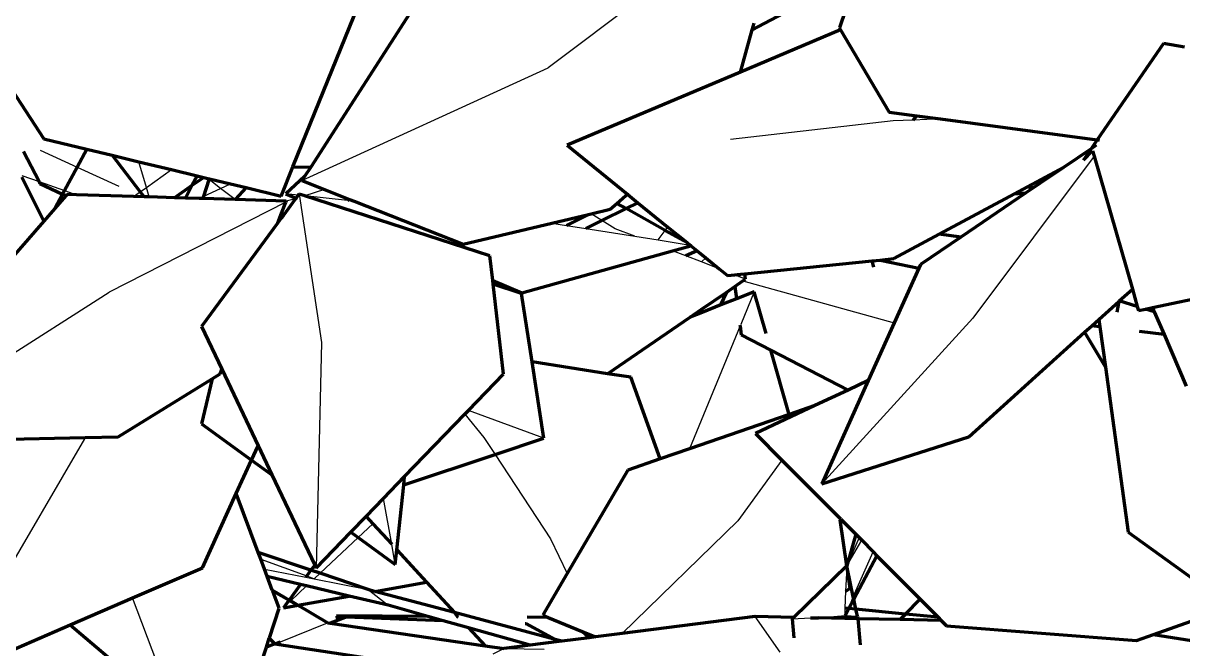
# Model space of a CAD drawing. Header units: millimetres. Extents: x 4307 to 31003, y 2809 to 20009.
# Drawn here: x 6958.9 to 7027.3, y 7924.9 to 7961.8 of the extents above; entities that cross this region are included whole.
import ezdxf

# ---------------------------------------------------------------- set-up
doc = ezdxf.new("R2010")
doc.units = ezdxf.units.MM
doc.layers.add('ProfileEdges', color=7, linetype='Continuous')

msp = doc.modelspace()

# ---------------------------------------------------------------- linework, layer by layer
for p, q in [((6996.659, 7964.3), (6989.831, 7959.174)), ((6975.306, 7952.515), (6989.831, 7959.174)), ((7012.997, 7956.16), (7011.372, 7956.091)), ((7010.206, 7956.041), (7000.599, 7954.941)), ((7011.372, 7956.091), (7010.206, 7956.041)), ((6959.859, 7954.314), (6962.032, 7953.319)), ((6966.122, 7952.116), (6965.674, 7953.634)), ((7022.064, 7953.96), (7014.892, 7944.4)), ((6958.778, 7952.814), (6959.79, 7952.458)), ((6962.032, 7953.319), (6964.503, 7952.187)), ((6966.122, 7952.116), (6967.6, 7953.168)), ((6959.79, 7952.458), (6961.286, 7951.931)), ((6965.763, 7951.86), (6966.122, 7952.116)), ((6966.289, 7951.55), (6966.122, 7952.116)), ((6969.516, 7951.591), (6970.508, 7952.057)), ((6969.839, 7952.576), (6969.744, 7952.65)), ((6970.508, 7952.057), (6969.839, 7952.576)), ((6970.508, 7952.057), (6971.081, 7952.326)), ((6971.363, 7951.393), (6970.508, 7952.057)), ((7018.288, 7952.065), (7018.119, 7952.146)), ((6961.286, 7951.931), (6961.994, 7951.682)), ((6965.367, 7951.578), (6965.763, 7951.86)), ((6969.235, 7951.459), (6969.516, 7951.591)), ((6975.092, 7951.659), (6974.358, 7951.74)), ((6974.928, 7951.437), (6974.372, 7951.301)), ((6975.139, 7951.723), (6976.455, 7942.957)), ((6976.631, 7951.991), (6975.481, 7951.617)), ((6977.985, 7951.341), (6975.481, 7951.617)), ((6974.353, 7951.25), (6963.933, 7945.922)), ((6978.387, 7951.297), (6977.985, 7951.341)), ((6990.064, 7950.009), (6990.923, 7949.872)), ((6993.013, 7950.162), (6992.373, 7950.561)), ((6993.793, 7949.676), (6993.013, 7950.162)), ((6990.923, 7949.872), (6992.059, 7949.69)), ((6992.059, 7949.69), (6994.953, 7949.228)), ((6994.953, 7949.228), (6993.793, 7949.676)), ((6996.322, 7949.01), (6996.749, 7949.573)), ((6996.749, 7949.573), (6996.903, 7949.776)), ((6994.953, 7949.228), (6996.322, 7949.01)), ((6996.322, 7949.01), (6998.216, 7948.707)), ((6997.964, 7948.067), (6997.179, 7948.37)), ((6998.878, 7947.714), (6997.964, 7948.067)), ((6999.142, 7947.953), (6998.878, 7947.714)), ((6999.937, 7947.306), (6998.878, 7947.714)), ((7001.041, 7946.88), (7000.857, 7946.951)), ((7001.494, 7946.705), (7001.041, 7946.88)), ((7001.326, 7946.59), (7010.267, 7944.118)), ((6957.151, 7941.602), (6963.933, 7945.922)), ((7001.996, 7945.954), (7001.2, 7944.019)), ((7001.167, 7943.938), (6998.186, 7936.686)), ((7014.892, 7944.4), (7005.987, 7934.613)), ((6976.455, 7942.957), (6976.151, 7929.634)), ((6984.913, 7938.719), (6986.045, 7937.355)), ((6989.588, 7937.309), (6985.134, 7938.947)), ((6962.482, 7937.276), (6954.17, 7923.052)), ((6962.513, 7937.347), (6962.482, 7937.276)), ((6986.045, 7937.355), (6986.705, 7936.349)), ((6986.705, 7936.349), (6989.976, 7931.369)), ((7003.635, 7936.02), (7001.038, 7932.43)), ((6980.603, 7931.044), (6980.118, 7933.746)), ((6978.623, 7931.451), (6979.484, 7932.262)), ((7001.038, 7932.43), (6994.197, 7925.776)), ((6976.373, 7929.331), (6978.623, 7931.451)), ((6980.816, 7929.859), (6980.603, 7931.044)), ((6989.976, 7931.369), (6990.965, 7929.319)), ((7008.185, 7931.437), (7007.458, 7929.777)), ((7007.458, 7929.777), (7008.342, 7931.279)), ((6972.872, 7930.17), (6975.597, 7929.183)), ((7007.848, 7927.942), (7009.026, 7930.59)), ((6973.091, 7929.583), (6975.535, 7929.098)), ((7007.408, 7928.285), (7007.478, 7929.683)), ((6975.535, 7929.098), (6976.023, 7929.001)), ((6975.597, 7929.183), (6976.023, 7929.001)), ((6976.023, 7929.001), (6976.373, 7929.331)), ((6976.023, 7929.001), (6979.219, 7928.366)), ((6973.602, 7928.219), (6974.514, 7927.706)), ((6974.642, 7927.7), (6975.583, 7928.587)), ((6979.219, 7928.366), (6980.397, 7927.445)), ((7007.374, 7927.276), (7007.408, 7928.285)), ((6966.746, 7924.095), (6965.314, 7927.879)), ((6974.214, 7927.298), (6974.598, 7927.659)), ((6974.514, 7927.706), (6974.598, 7927.659)), ((6974.598, 7927.659), (6974.642, 7927.7)), ((6974.598, 7927.659), (6974.993, 7927.436)), ((6974.993, 7927.436), (6976.813, 7926.413)), ((7007.58, 7927.256), (7007.848, 7927.942)), ((6977.702, 7926.667), (6977.346, 7926.827)), ((7003.539, 7924.668), (7002.057, 7926.777)), ((7005.789, 7926.701), (7007.359, 7926.842)), ((7005.789, 7926.701), (7008.092, 7926.792)), ((7007.359, 7926.842), (7007.374, 7927.276)), ((7007.359, 7926.842), (7008.092, 7926.792)), ((6974.046, 7925.294), (6976.813, 7926.413)), ((7004.237, 7926.639), (7005.328, 7926.71)), ((6973.386, 7925.525), (6973.715, 7925.161)), ((6987.238, 7924.89), (6986.565, 7924.56)), ((6987.238, 7924.89), (6989.593, 7924.858))]:
    msp.add_line(p, q)
at = {"layer": 'ProfileEdges', "lineweight": 211}
for p, q in [((7008.116, 7964.721), (7001.887, 7961.415)), ((7008.116, 7964.721), (7007.03, 7961.532)), ((6974.774, 7953.337), (6978.901, 7963.528)), ((6982.19, 7963.211), (6975.822, 7953.317)), ((7001.887, 7961.415), (7001.999, 7961.811)), ((7007.093, 7961.424), (7001.18, 7958.924)), ((7001.18, 7958.924), (7001.887, 7961.415)), ((7007.03, 7961.532), (7007.093, 7961.424)), ((7007.093, 7961.424), (7009.973, 7956.563)), ((6956.543, 7960.391), (6960.072, 7954.988)), ((7026.15, 7960.618), (7022.247, 7954.927)), ((7027.399, 7960.389), (7026.15, 7960.618)), ((7001.18, 7958.924), (6990.969, 7954.607)), ((7009.973, 7956.563), (7011.6, 7956.346)), ((7011.372, 7956.091), (7011.6, 7956.346)), ((7011.6, 7956.346), (7012.997, 7956.16)), ((7012.997, 7956.16), (7022.247, 7954.927)), ((6960.072, 7954.988), (6962.601, 7954.377)), ((7022.247, 7954.927), (7021.886, 7954.399)), ((7022.247, 7954.927), (7022.384, 7954.908)), ((6958.869, 7954.239), (6959.79, 7952.458)), ((6962.601, 7954.377), (6962.032, 7953.319)), ((6962.601, 7954.377), (6964.096, 7954.015)), ((6990.969, 7954.607), (6994.513, 7951.721)), ((7021.886, 7954.399), (7020.262, 7953.298)), ((7021.886, 7954.399), (7021.427, 7953.731)), ((7021.427, 7953.731), (7021.972, 7954.283)), ((7022.18, 7954.599), (7021.886, 7954.399)), ((7021.972, 7954.283), (7022.064, 7953.96)), ((6964.096, 7954.015), (6965.763, 7951.86)), ((6964.096, 7954.015), (6965.674, 7953.634)), ((6965.674, 7953.634), (6967.6, 7953.168)), ((7022.064, 7953.96), (7024.316, 7946.104)), ((6960.069, 7950.129), (6958.781, 7952.721)), ((6962.032, 7953.319), (6961.286, 7951.931)), ((6967.6, 7953.168), (6969.115, 7952.802)), ((6968.812, 7952.222), (6969.115, 7952.802)), ((6969.115, 7952.802), (6969.509, 7952.706)), ((6974.072, 7951.603), (6974.774, 7953.337)), ((6975.46, 7952.754), (6974.358, 7951.74)), ((6974.774, 7953.337), (6975.822, 7953.317)), ((6975.46, 7952.754), (6975.306, 7952.515)), ((6975.822, 7953.317), (6975.46, 7952.754)), ((7018.677, 7952.446), (7020.262, 7953.298)), ((7020.262, 7953.298), (7018.877, 7952.358)), ((6959.79, 7952.458), (6959.846, 7952.348)), ((6959.846, 7952.348), (6961.17, 7951.715)), ((6968.812, 7952.222), (6967.778, 7951.504)), ((6968.427, 7951.484), (6968.812, 7952.222)), ((6969.509, 7952.706), (6968.812, 7952.222)), ((6969.509, 7952.706), (6969.744, 7952.65)), ((6969.516, 7951.591), (6969.839, 7952.576)), ((6969.744, 7952.65), (6969.854, 7952.623)), ((6969.839, 7952.576), (6969.854, 7952.623)), ((6969.854, 7952.623), (6971.081, 7952.326)), ((6971.081, 7952.326), (6972.007, 7952.102)), ((6972.007, 7952.102), (6971.363, 7951.393)), ((6972.007, 7952.102), (6974.072, 7951.603)), ((6975.306, 7952.515), (6976.631, 7951.991)), ((7018.119, 7952.146), (7017.363, 7951.74)), ((7018.506, 7952.106), (7018.035, 7951.786)), ((7018.119, 7952.146), (7018.677, 7952.446)), ((7018.119, 7952.146), (7018.506, 7952.106)), ((7018.877, 7952.358), (7018.506, 7952.106)), ((7018.677, 7952.446), (7018.877, 7952.358)), ((6961.17, 7951.715), (6960.713, 7950.866)), ((6961.371, 7951.619), (6960.713, 7950.866)), ((6961.286, 7951.931), (6961.17, 7951.715)), ((6961.17, 7951.715), (6961.371, 7951.619)), ((6961.44, 7951.699), (6961.371, 7951.619)), ((6961.994, 7951.682), (6961.44, 7951.699)), ((6965.367, 7951.578), (6961.994, 7951.682)), ((6965.995, 7951.559), (6965.367, 7951.578)), ((6965.763, 7951.86), (6965.995, 7951.559)), ((6966.289, 7951.55), (6965.995, 7951.559)), ((6967.778, 7951.504), (6966.289, 7951.55)), ((6968.427, 7951.484), (6967.778, 7951.504)), ((6969.235, 7951.459), (6968.427, 7951.484)), ((6969.47, 7951.452), (6969.235, 7951.459)), ((6969.47, 7951.452), (6969.516, 7951.591)), ((6971.363, 7951.393), (6969.47, 7951.452)), ((6974.372, 7951.301), (6971.363, 7951.393)), ((6974.928, 7951.437), (6974.195, 7950.445)), ((6974.358, 7951.74), (6974.964, 7951.486)), ((6974.964, 7951.486), (6974.928, 7951.437)), ((6975.092, 7951.659), (6974.964, 7951.486)), ((6975.139, 7951.723), (6975.092, 7951.659)), ((6975.481, 7951.617), (6975.139, 7951.723)), ((6986.397, 7948.084), (6975.481, 7951.617)), ((6976.631, 7951.991), (6978.111, 7951.406)), ((6977.985, 7951.341), (6978.111, 7951.406)), ((6978.111, 7951.406), (6978.387, 7951.297)), ((6993.888, 7951.174), (6994.415, 7951.635)), ((6994.415, 7951.635), (6994.513, 7951.721)), ((6994.415, 7951.635), (6994.541, 7951.699)), ((6994.513, 7951.721), (6994.541, 7951.699)), ((6994.541, 7951.699), (6995.139, 7951.212)), ((7012.913, 7949.348), (7017.363, 7951.74)), ((7018.035, 7951.786), (7014.186, 7949.175)), ((7017.363, 7951.74), (7018.035, 7951.786)), ((6960.713, 7950.866), (6960.069, 7950.129)), ((6974.061, 7950.489), (6974.353, 7951.25)), ((6974.372, 7951.301), (6974.353, 7951.25)), ((6978.387, 7951.297), (6984.822, 7948.754)), ((6992.373, 7950.561), (6993.496, 7950.83)), ((6993.013, 7950.162), (6994.439, 7950.866)), ((6993.496, 7950.83), (6993.888, 7951.174)), ((6994.439, 7950.866), (6993.888, 7951.174)), ((6994.439, 7950.866), (6995.139, 7951.212)), ((6996.749, 7949.573), (6994.439, 7950.866)), ((6995.139, 7951.212), (6996.903, 7949.776)), ((6960.069, 7950.129), (6957.133, 7946.767)), ((6973.882, 7950.02), (6969.371, 7943.909)), ((6973.882, 7950.02), (6974.005, 7950.34)), ((6974.081, 7950.29), (6973.882, 7950.02)), ((6974.005, 7950.34), (6974.061, 7950.489)), ((6974.081, 7950.29), (6974.005, 7950.34)), ((6974.195, 7950.445), (6974.061, 7950.489)), ((6974.195, 7950.445), (6974.081, 7950.29)), ((6984.822, 7948.754), (6990.064, 7950.009)), ((6990.064, 7950.009), (6992.213, 7950.523)), ((6990.923, 7949.872), (6992.213, 7950.523)), ((6992.059, 7949.69), (6993.013, 7950.162)), ((6992.213, 7950.523), (6992.373, 7950.561)), ((6998.037, 7948.853), (6996.749, 7949.573)), ((6996.903, 7949.776), (6998.037, 7948.853)), ((7010.24, 7947.912), (7012.913, 7949.348)), ((7014.186, 7949.175), (7012.913, 7949.348)), ((6997.179, 7948.37), (6998.261, 7948.67)), ((6998.037, 7948.853), (6998.216, 7948.707)), ((6998.216, 7948.707), (6998.261, 7948.67)), ((6998.261, 7948.67), (6998.637, 7948.364)), ((7014.186, 7949.175), (7011.821, 7947.57)), ((6986.564, 7946.624), (6986.397, 7948.084)), ((6988.291, 7945.9), (6997.179, 7948.37)), ((6998.637, 7948.364), (6997.964, 7948.067)), ((6998.637, 7948.364), (6999.142, 7947.953)), ((6999.142, 7947.953), (6999.937, 7947.306)), ((6999.937, 7947.306), (7000.427, 7946.907)), ((7001.445, 7947.012), (7008.96, 7947.781)), ((7008.96, 7947.781), (7009.434, 7947.829)), ((7009.057, 7947.406), (7008.96, 7947.781)), ((7009.434, 7947.829), (7010.24, 7947.912)), ((7009.434, 7947.829), (7011.72, 7947.346)), ((7011.72, 7947.346), (7010.267, 7944.118)), ((7011.821, 7947.57), (7011.72, 7947.346)), ((6986.564, 7946.624), (6988.291, 7945.9)), ((6986.589, 7946.4), (6986.564, 7946.624)), ((7000.427, 7946.907), (7000.857, 7946.951)), ((7000.857, 7946.951), (7001.006, 7946.967)), ((7000.864, 7946.273), (7001.326, 7946.59)), ((7001.006, 7946.967), (7001.215, 7946.988)), ((7001.041, 7946.88), (7001.006, 7946.967)), ((7001.215, 7946.988), (7001.041, 7946.88)), ((7001.215, 7946.988), (7001.445, 7947.012)), ((7001.326, 7946.59), (7001.494, 7946.705)), ((7001.494, 7946.705), (7001.445, 7947.012)), ((7025.505, 7945.017), (7033.913, 7946.824)), ((6988.271, 7945.851), (6986.589, 7946.4)), ((6987.197, 7941.086), (6986.589, 7946.4)), ((6998.864, 7944.901), (7000.378, 7945.939)), ((7000.037, 7945.179), (7000.378, 7945.939)), ((7000.378, 7945.939), (7000.864, 7946.273)), ((7000.864, 7946.273), (7000.959, 7945.544)), ((7001.996, 7945.954), (7000.959, 7945.544)), ((7002.698, 7943.497), (7001.996, 7945.954)), ((7023.547, 7945.409), (7024.316, 7946.104)), ((7024.316, 7946.104), (7024.609, 7945.082)), ((6988.894, 7941.81), (6988.271, 7945.851)), ((7000.959, 7945.544), (7000.037, 7945.179)), ((7022.336, 7944.315), (7023.513, 7945.378)), ((7023.513, 7945.378), (7023.401, 7944.751)), ((7023.513, 7945.378), (7023.547, 7945.409)), ((7024.609, 7945.082), (7023.547, 7945.409)), ((6998.219, 7944.459), (6998.864, 7944.901)), ((6998.92, 7944.736), (6998.219, 7944.459)), ((6998.864, 7944.901), (6998.92, 7944.736)), ((7000.037, 7945.179), (6998.92, 7944.736)), ((7024.609, 7945.082), (7024.679, 7944.84)), ((7024.679, 7944.84), (7025.102, 7944.931)), ((7025.102, 7944.931), (7025.505, 7945.017)), ((7025.609, 7944.775), (7025.102, 7944.931)), ((7025.505, 7945.017), (7025.609, 7944.775)), ((7025.609, 7944.775), (7026.186, 7943.428)), ((6969.371, 7943.909), (6970.574, 7941.376)), ((6993.349, 7941.118), (6998.219, 7944.459)), ((7001.159, 7944), (7001.167, 7943.938)), ((7001.167, 7943.938), (7001.236, 7943.409)), ((7010.267, 7944.118), (7008.73, 7940.705)), ((7021.499, 7943.56), (7021.917, 7943.937)), ((7021.917, 7943.937), (7022.336, 7944.315)), ((7022.396, 7943.88), (7021.917, 7943.937)), ((7022.336, 7944.315), (7022.396, 7943.88)), ((7022.396, 7943.88), (7022.725, 7941.506)), ((7001.236, 7943.409), (7002.982, 7942.506)), ((7014.657, 7937.381), (7021.499, 7943.56)), ((7021.499, 7943.56), (7022.725, 7941.506)), ((7026.186, 7943.428), (7024.744, 7943.6)), ((7026.186, 7943.428), (7027.494, 7940.376)), ((7004.066, 7938.712), (7002.982, 7942.506)), ((7002.982, 7942.506), (7007.539, 7940.149)), ((6993.349, 7941.118), (6988.894, 7941.81)), ((6989.588, 7937.309), (6988.894, 7941.81)), ((6970.004, 7940.815), (6970.47, 7941.103)), ((6970.47, 7941.103), (6970.574, 7941.376)), ((6970.574, 7941.376), (6972.716, 7936.867)), ((6985.134, 7938.947), (6987.197, 7941.086)), ((6994.719, 7940.905), (6993.349, 7941.118)), ((7022.725, 7941.506), (7024.076, 7931.769)), ((6964.458, 7937.389), (6970.004, 7940.815)), ((6970.004, 7940.815), (6969.373, 7938.163)), ((6996.449, 7936.087), (6994.719, 7940.905)), ((7008.73, 7940.705), (7005.987, 7934.613)), ((7008.73, 7940.705), (7007.539, 7940.149)), ((7007.539, 7940.149), (7005.578, 7939.233)), ((7005.578, 7939.233), (7002.071, 7937.595)), ((7005.578, 7939.233), (7004.066, 7938.712)), ((6981.367, 7935.042), (6984.913, 7938.719)), ((6984.913, 7938.719), (6985.134, 7938.947)), ((7004.066, 7938.712), (6998.186, 7936.686)), ((6969.373, 7938.163), (6972.329, 7936.018)), ((6956.353, 7937.215), (6962.513, 7937.347)), ((6962.513, 7937.347), (6964.458, 7937.389)), ((6986.705, 7936.349), (6989.588, 7937.309)), ((7002.071, 7937.595), (7003.635, 7936.02)), ((7005.987, 7934.613), (7014.657, 7937.381)), ((6972.329, 7936.018), (6972.716, 7936.867)), ((6972.716, 7936.867), (6973.534, 7935.143)), ((6981.315, 7934.556), (6986.705, 7936.349)), ((6998.186, 7936.686), (6996.449, 7936.087)), ((6971.424, 7934.036), (6972.329, 7936.018)), ((6972.329, 7936.018), (6973.534, 7935.143)), ((6996.449, 7936.087), (6994.534, 7935.427)), ((7007.104, 7932.526), (7003.635, 7936.02)), ((6973.534, 7935.143), (6976.063, 7929.818)), ((6980.118, 7933.746), (6981.367, 7935.042)), ((6981.315, 7934.556), (6981.367, 7935.042)), ((6994.534, 7935.427), (6990.965, 7929.319)), ((6980.907, 7930.714), (6981.315, 7934.556)), ((6969.429, 7929.661), (6971.424, 7934.036)), ((6972.722, 7930.569), (6971.424, 7934.036)), ((6979.094, 7932.686), (6980.118, 7933.746)), ((6978.199, 7931.758), (6979.094, 7932.686)), ((6979.094, 7932.686), (6979.484, 7932.262)), ((6979.484, 7932.262), (6980.603, 7931.044)), ((7007.104, 7932.526), (7007.076, 7932.489)), ((7007.458, 7929.777), (7007.076, 7932.489)), ((7007.104, 7932.526), (7007.988, 7931.636)), ((6976.151, 7929.634), (6978.199, 7931.758)), ((6978.199, 7931.758), (6978.623, 7931.451)), ((7007.988, 7931.636), (7007.458, 7929.777)), ((7007.988, 7931.636), (7008.185, 7931.437)), ((7024.076, 7931.769), (7029.872, 7927.574)), ((6978.623, 7931.451), (6980.816, 7929.859)), ((7008.185, 7931.437), (7008.342, 7931.279)), ((7008.342, 7931.279), (7009.026, 7930.59)), ((6975.839, 7929.512), (6972.722, 7930.569)), ((6972.872, 7930.17), (6972.722, 7930.569)), ((6973.091, 7929.583), (6972.872, 7930.17)), ((6980.816, 7929.859), (6980.907, 7930.714)), ((6980.907, 7930.714), (6982.663, 7928.804)), ((7009.243, 7930.372), (7007.876, 7927.811)), ((7009.026, 7930.59), (7009.243, 7930.372)), ((7009.243, 7930.372), (7011.792, 7927.804)), ((6965.314, 7927.879), (6969.429, 7929.661)), ((6973.257, 7929.139), (6973.091, 7929.583)), ((6975.839, 7929.512), (6975.597, 7929.183)), ((6976.063, 7929.818), (6975.839, 7929.512)), ((6976.373, 7929.331), (6975.839, 7929.512)), ((6976.063, 7929.818), (6976.151, 7929.634)), ((7007.458, 7929.777), (7004.331, 7926.731)), ((7007.478, 7929.683), (7007.458, 7929.777)), ((7007.654, 7928.459), (7007.478, 7929.683)), ((7007.848, 7927.942), (7007.478, 7929.683)), ((6975.223, 7928.672), (6973.257, 7929.139)), ((6973.554, 7928.345), (6973.257, 7929.139)), ((6975.597, 7929.183), (6975.535, 7929.098)), ((6979.219, 7928.366), (6976.373, 7929.331)), ((6979.616, 7928.261), (6982.663, 7928.804)), ((6982.663, 7928.804), (6984.314, 7927.008)), ((6990.965, 7929.319), (6989.527, 7926.857)), ((6973.602, 7928.219), (6973.554, 7928.345)), ((6974.55, 7927.755), (6973.554, 7928.345)), ((6973.958, 7927.269), (6973.602, 7928.219)), ((6975.223, 7928.672), (6974.55, 7927.755)), ((6975.583, 7928.587), (6975.223, 7928.672)), ((6978.098, 7927.99), (6975.583, 7928.587)), ((6979.586, 7928.255), (6979.219, 7928.366)), ((6979.586, 7928.255), (6979.616, 7928.261)), ((6984.314, 7927.008), (6979.616, 7928.261)), ((7007.408, 7928.285), (7007.654, 7928.459)), ((6961.635, 7926.286), (6965.314, 7927.879)), ((6974.514, 7927.706), (6974.214, 7927.298)), ((6974.214, 7927.298), (6974.993, 7927.436)), ((6974.55, 7927.755), (6974.514, 7927.706)), ((6974.642, 7927.7), (6974.55, 7927.755)), ((6975.065, 7927.449), (6974.642, 7927.7)), ((6974.993, 7927.436), (6975.065, 7927.449)), ((6975.065, 7927.449), (6978.098, 7927.99)), ((6976.813, 7926.413), (6975.065, 7927.449)), ((6980.397, 7927.445), (6978.098, 7927.99)), ((6982.745, 7926.784), (6980.397, 7927.445)), ((7007.876, 7927.811), (7007.58, 7927.256)), ((7007.876, 7927.811), (7007.848, 7927.942)), ((7008.002, 7927.214), (7007.876, 7927.811)), ((7010.932, 7926.926), (7011.792, 7927.804)), ((7011.792, 7927.804), (7012.851, 7926.738)), ((7025.556, 7925.715), (7030.724, 7927.563)), ((6973.386, 7925.525), (6973.958, 7927.269)), ((6977.346, 7926.827), (6977.453, 7926.574)), ((6982.745, 7926.784), (6977.346, 7926.827)), ((6977.908, 7926.745), (6977.702, 7926.667)), ((6983.642, 7926.532), (6977.908, 7926.745)), ((6983.642, 7926.532), (6982.745, 7926.784)), ((6984.314, 7927.008), (6984.489, 7926.77)), ((6990.245, 7925.427), (6984.314, 7927.008)), ((6984.55, 7926.752), (6984.489, 7926.77)), ((6989.84, 7926.728), (6988.599, 7926.737)), ((6989.527, 7926.857), (6989.84, 7926.728)), ((6989.84, 7926.728), (6991.851, 7925.896)), ((7002.057, 7926.777), (6994.197, 7925.776)), ((7004.331, 7926.731), (7002.057, 7926.777)), ((7004.331, 7926.731), (7004.237, 7926.639)), ((7007.58, 7927.256), (7007.359, 7926.842)), ((7007.58, 7927.256), (7007.374, 7927.276)), ((7008.002, 7927.214), (7007.58, 7927.256)), ((7008.092, 7926.792), (7008.002, 7927.214)), ((7010.932, 7926.926), (7008.002, 7927.214)), ((7008.092, 7926.792), (7008.105, 7926.653)), ((7010.614, 7926.602), (7010.932, 7926.926)), ((7012.851, 7926.738), (7010.932, 7926.926)), ((7012.851, 7926.738), (7013.035, 7926.552)), ((6954.17, 7923.052), (6961.635, 7926.286)), ((6961.635, 7926.286), (6967.827, 7921.03)), ((6976.813, 7926.413), (6976.965, 7926.391)), ((6977.453, 7926.574), (6976.965, 7926.391)), ((6976.965, 7926.391), (6986.11, 7925.055)), ((6977.702, 7926.667), (6977.453, 7926.574)), ((6985.139, 7926.111), (6983.642, 7926.532)), ((6985.139, 7926.111), (6986.11, 7925.055)), ((6988.781, 7925.086), (6985.139, 7926.111)), ((6988.563, 7926.349), (6988.484, 7926.352)), ((6990.245, 7925.427), (6988.563, 7926.349)), ((7004.237, 7926.639), (7004.329, 7925.529)), ((7005.328, 7926.71), (7005.789, 7926.701)), ((7008.105, 7926.653), (7005.789, 7926.701)), ((7008.105, 7926.653), (7008.247, 7925.1)), ((7010.614, 7926.602), (7008.105, 7926.653)), ((7013.035, 7926.552), (7010.614, 7926.602)), ((7013.035, 7926.552), (7013.345, 7926.24)), ((7013.345, 7926.24), (7024.565, 7925.36)), ((6973.207, 7924.98), (6973.376, 7925.496)), ((6973.376, 7925.496), (6973.386, 7925.525)), ((6973.715, 7925.161), (6973.376, 7925.496)), ((6990.638, 7925.323), (6990.245, 7925.427)), ((6990.474, 7925.302), (6990.245, 7925.427)), ((6992.252, 7925.529), (6990.638, 7925.323)), ((6992.252, 7925.529), (6991.851, 7925.896)), ((6991.851, 7925.896), (6992.625, 7925.576)), ((6992.625, 7925.576), (6992.252, 7925.529)), ((6994.197, 7925.776), (6992.625, 7925.576)), ((7024.565, 7925.36), (7025.556, 7925.715)), ((7025.556, 7925.715), (7028.176, 7925.315)), ((6971.779, 7920.621), (6973.207, 7924.98)), ((6973.715, 7925.161), (6973.207, 7924.98)), ((6973.715, 7925.161), (6974.046, 7925.294)), ((6973.715, 7925.161), (6984.46, 7923.529)), ((6986.11, 7925.055), (6987.238, 7924.89)), ((6988.781, 7925.086), (6987.238, 7924.89)), ((6990.474, 7925.302), (6988.781, 7925.086)), ((6990.638, 7925.323), (6990.474, 7925.302))]:
    msp.add_line(p, q, dxfattribs=at)

doc.saveas('drawing.dxf')
